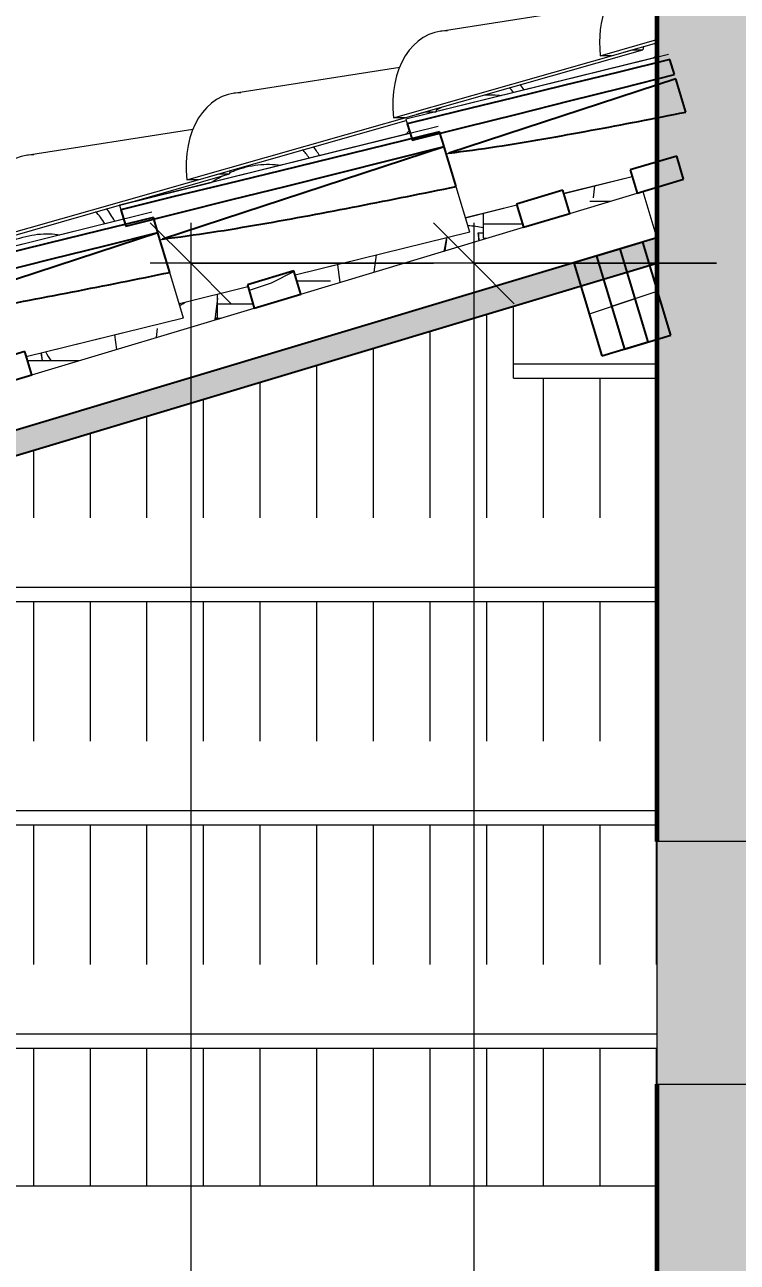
# Model space of a CAD drawing. Header units: millimetres. Extents: x -23755 to 62003, y -3000 to 6760.
# Drawn here: x -20101 to -19220, y 2480 to 4010 of the extents above; entities that cross this region are included whole.
import ezdxf

# ---------------------------------------------------------------- set-up
doc = ezdxf.new("R2010")
doc.units = ezdxf.units.MM
for name, color, linetype, lineweight in [('A-ANNO-DIMS', 211, 'Continuous', 9), ('A-ANNO-DIMS-50', 211, 'Continuous', 9), ('A-DETL-GENF', 92, 'Continuous', 9), ('A-DETL-THIN', 151, 'Continuous', 9), ('A-GENM', 13, 'Continuous', 9), ('A-GLAZ-CURT', 52, 'Continuous', 9), ('A-GLAZ-CWMG', 51, 'Continuous', 9), ('A-ROOF', 132, 'Continuous', 9), ('A-ROOF-PATT', 132, 'Continuous', 9), ('A-WALL', 113, 'Continuous', 25), ('A-WALL-PATT', 111, 'Continuous', 25)]:
    doc.layers.add(name, color=color, linetype=linetype, lineweight=lineweight)
doc.styles.add('@Arial Unicode MS', font='', dxfattribs={"height": 100})
doc.styles.get('@Arial Unicode MS').set_extended_font_data('@Arial Unicode MS')
doc.dimstyles.new('CRT_-__Metros_-_Linha_de_chamada_3_5_mm_1', dxfattribs={"dimscale": 304.8, "dimtxt": 100.584485, "dimasz": 0.328084, "dimexe": 0.164042, "dimexo": 0.0625, "dimgap": 0.082021, "dimtad": 1, "dimlfac": 0.001, "dimrnd": 0.01, "dimzin": 0, "dimdsep": 46, "dimtxsty": '@Arial Unicode MS', "dimblk1": 'OBLIQUE', "dimblk2": 'OBLIQUE', "dimsah": 1, "dimcen": 0.09, "dimdle": 0.164042, "dimazin": 0, "dimtfac": 1, "dimtdec": 4, "dimtix": 1, "dimtmove": 0, "dimatfit": 3, "dimfxl": 0.984252, "dimfxlon": 1, "dimtvp": 1, "dimtolj": 1, "dimtzin": 0, "dimarcsym": 2})
pattern_1 = [(216.87, (-11821.27, 2369.08), (761.9991, 508.00136), [127, -1143]), (206.565, (-11668.87, 2292.88), (-254.0006, -253.9997), [283.981, -283.981]), (198.435, (-11668.87, 2165.88), (-507.99976, -254.0006), [160.644, -642.575])]

# ---------------------------------------------------------------- blocks, each defined once
blk = doc.blocks.new('Rectangular Mullion - Ripa-3920002-A')
at = {"layer": 'A-GLAZ-CWMG'}
for p, q in [((-20097.8, 3594.5), (-20033.7, 3594.5)), ((-20191.2, 3565.7), (-20191.2, 3576.5)), ((-20191.2, 3548.5), (-20191.2, 3565.7)), ((-20151.8, 3565.7), (-20191.2, 3565.7)), ((-20191.2, 3548.5), (-20186.9, 3548.5))]:
    blk.add_line(p, q, dxfattribs=at)
blk = doc.blocks.new('Rectangular Mullion - Ripa-3920003-A')
at = {"layer": 'A-GLAZ-CWMG'}
for p, q in [((-19764.8, 3693), (-19723.2, 3693)), ((-19862.7, 3664.3), (-19862.7, 3676.6)), ((-19862.7, 3647.1), (-19862.7, 3664.3)), ((-19818.8, 3664.3), (-19862.7, 3664.3)), ((-19862.7, 3647.1), (-19858.4, 3647.1))]:
    blk.add_line(p, q, dxfattribs=at)
blk = doc.blocks.new('Rectangular Mullion - Ripa-3920004-A')
at = {"layer": 'A-GLAZ-CWMG'}
for p, q in [((-19402.5, 3791.6), (-19376.5, 3791.6)), ((-19534.1, 3762.9), (-19534.1, 3776.5)), ((-19534.1, 3745.6), (-19534.1, 3762.9)), ((-19485.7, 3762.9), (-19534.1, 3762.9)), ((-19534.1, 3745.6), (-19529.8, 3745.6))]:
    blk.add_line(p, q, dxfattribs=at)
blk = doc.blocks.new('Rectangular Mullion - Terça-3920163-A')
at = {"layer": 'A-GLAZ-CWMG'}
for p, q in [((-19319.7, 2761.9), (-22182.4, 2761.9)), ((-22257.1, 2744.7), (-19319.7, 2744.7))]:
    blk.add_line(p, q, dxfattribs=at)
blk = doc.blocks.new('Rectangular Mullion - Terça-3920164-A')
at = {"layer": 'A-GLAZ-CWMG'}
for p, q in [((-19319.7, 3037.9), (-21262.4, 3037.9)), ((-21337.1, 3020.7), (-19319.7, 3020.7))]:
    blk.add_line(p, q, dxfattribs=at)
blk = doc.blocks.new('Rectangular Mullion - Terça-3920165-A')
at = {"layer": 'A-GLAZ-CWMG'}
for p, q in [((-20417.1, 3313.9), (-20417.1, 3385.5)), ((-20417.1, 3296.7), (-20417.1, 3313.9)), ((-19319.7, 3313.9), (-20417.1, 3313.9)), ((-20417.1, 3296.7), (-19319.7, 3296.7))]:
    blk.add_line(p, q, dxfattribs=at)
blk = doc.blocks.new('Rectangular Mullion - Terça-3920166-A')
at = {"layer": 'A-GLAZ-CWMG'}
for p, q in [((-19497.1, 3589.9), (-19497.1, 3661.5)), ((-19497.1, 3572.7), (-19497.1, 3589.9)), ((-19319.7, 3589.9), (-19497.1, 3589.9)), ((-19497.1, 3572.7), (-19319.7, 3572.7))]:
    blk.add_line(p, q, dxfattribs=at)
blk = doc.blocks.new('Rectangular Mullion - Ripa-3920009-A')
at = {"layer": 'A-GLAZ-CWMG', "lineweight": 25}
for p, q in [((-20101.1, 3605.6), (-20158.6, 3588.3)), ((-20092.5, 3576.8), (-20101.1, 3605.6)), ((-20158.6, 3588.3), (-20150, 3559.6)), ((-20150, 3559.6), (-20092.5, 3576.8))]:
    blk.add_line(p, q, dxfattribs=at)
blk = doc.blocks.new('Rectangular Mullion - Ripa-3920010-A')
at = {"layer": 'A-GLAZ-CWMG'}
h = blk.add_hatch(dxfattribs=at)
h.set_pattern_fill('FP_2', color=256, style=0, pattern_type=2)
h.set_pattern_definition(pattern_1)
h.paths.add_polyline_path([(-19817.3, 3659.4), (-19759.8, 3676.6), (-19768.5, 3705.4), (-19825.9, 3688.1), (-19823.2, 3678.9)])
at = {"layer": 'A-GLAZ-CWMG', "lineweight": 25}
for p, q in [((-19768.5, 3705.4), (-19825.9, 3688.1)), ((-19759.8, 3676.6), (-19768.5, 3705.4)), ((-19825.9, 3688.1), (-19817.3, 3659.4)), ((-19817.3, 3659.4), (-19759.8, 3676.6))]:
    blk.add_line(p, q, dxfattribs=at)
blk = doc.blocks.new('Rectangular Mullion - Ripa-3920011-A')
at = {"layer": 'A-GLAZ-CWMG', "lineweight": 25}
for p, q in [((-19435.8, 3805.2), (-19493.3, 3787.9)), ((-19427.2, 3776.4), (-19435.8, 3805.2)), ((-19493.3, 3787.9), (-19484.6, 3759.2)), ((-19484.6, 3759.2), (-19427.2, 3776.4))]:
    blk.add_line(p, q, dxfattribs=at)
blk = doc.blocks.new('Rectangular Mullion - Caibro-3920096-A')
at = {"layer": 'A-GLAZ-CWMG'}
for p, q in [((-19427.2, 3776.4), (-19344.1, 3801.4)), ((-19336.9, 3803.5), (-19319.7, 3746)), ((-19759.8, 3676.6), (-19484.6, 3759.2)), ((-20092.5, 3576.8), (-19817.3, 3659.4))]:
    blk.add_line(p, q, dxfattribs=at)
blk = doc.blocks.new('Rectangular Mullion - Terça-3920173-A')
at = {"layer": 'A-GLAZ-CWMG'}
h = blk.add_hatch(dxfattribs=at)
h.set_pattern_fill('FP_2', color=256, style=0, pattern_type=2)
h.set_pattern_definition(pattern_1)
h.paths.add_polyline_path([(-19387.9, 3600.3), (-19330.5, 3617.5), (-19364.9, 3732.5), (-19422.4, 3715.2), (-19400.1, 3640.9)])
at = {"layer": 'A-GLAZ-CWMG', "lineweight": 25}
for p, q in [((-19364.9, 3732.5), (-19422.4, 3715.2)), ((-19330.5, 3617.5), (-19364.9, 3732.5)), ((-19422.4, 3715.2), (-19387.9, 3600.3)), ((-19387.9, 3600.3), (-19330.5, 3617.5))]:
    blk.add_line(p, q, dxfattribs=at)
blk = doc.blocks.new('Rectangular Mullion - Ripa-3576484-A')
at = {"layer": 'A-GLAZ-CWMG', "lineweight": 25}
for p, q in [((-19295.2, 3847.3), (-19352.7, 3830.1)), ((-19286.6, 3818.6), (-19295.2, 3847.3)), ((-19352.7, 3830.1), (-19344.1, 3801.4)), ((-19344.1, 3801.4), (-19286.6, 3818.6))]:
    blk.add_line(p, q, dxfattribs=at)
blk = doc.blocks.new('Rectangular Mullion - Terça-3576832-A')
at = {"layer": 'A-GLAZ-CWMG'}
h = blk.add_hatch(dxfattribs=at)
h.set_pattern_fill('FP_2', color=256, style=0, pattern_type=2)
h.set_pattern_definition(pattern_1)
h.paths.add_polyline_path([(-19359.9, 3608.7), (-19302.4, 3625.9), (-19336.9, 3740.9), (-19394.4, 3723.6), (-19369.5, 3640.9)])
at = {"layer": 'A-GLAZ-CWMG', "lineweight": 25}
for p, q in [((-19336.9, 3740.9), (-19394.4, 3723.6)), ((-19302.4, 3625.9), (-19336.9, 3740.9)), ((-19394.4, 3723.6), (-19359.9, 3608.7)), ((-19359.9, 3608.7), (-19302.4, 3625.9))]:
    blk.add_line(p, q, dxfattribs=at)
blk = doc.blocks.new('COLONIAL BASE - COLONIAL BASE-V77-A')
at = {"layer": 'A-GLAZ-CURT'}
blk.add_ellipse((-19827.6, 3573.2), major_axis=(85.3, 0), ratio=0.957826, start_param=1.993763, end_param=2.04273, dxfattribs=at)
blk = doc.blocks.new('COLONIAL BASE - COLONIAL BASE-V78-A')
at = {"layer": 'A-GLAZ-CURT'}
for p, q in [((-19866.1, 3646.3), (-19860.9, 3646.3)), ((-20079.2, 3594.5), (-20080.6, 3603.8)), ((-20079.2, 3594.5), (-20080.5, 3603.8))]:
    blk.add_line(p, q, dxfattribs=at)
blk.add_ellipse((-19969, 3653.5), major_axis=(117.5, 0), ratio=0.957826, start_param=3.5867, end_param=3.69447, dxfattribs=at)
blk = doc.blocks.new('COLONIAL BASE - COLONIAL BASE-V79-A')
at = {"layer": 'A-GLAZ-CURT'}
for p, q in [((-19539.2, 3742.8), (-19540.5, 3752.5)), ((-19540.5, 3752.5), (-19534.1, 3752.5)), ((-19539.4, 3742.8), (-19539.6, 3744.2))]:
    blk.add_line(p, q, dxfattribs=at)
for centre, major_axis, start_param, end_param in [((-19554.7, 3679.3), (85.3, 0), 1.326222, 1.55299), ((-19423.2, 3759.6), (117.5, 0), 3.205466, 3.292074)]:
    blk.add_ellipse(centre, major_axis=major_axis, ratio=0.957826, start_param=start_param, end_param=end_param, dxfattribs=at)
blk = doc.blocks.new('COLONIAL BASE - COLONIAL BASE-V80-A')
at = {"layer": 'A-GLAZ-CURT'}
for p, q in [((-19579.7, 3746.2), (-19581.9, 3730)), ((-19579.7, 3744.2), (-19581.7, 3730.1)), ((-19938.4, 3623), (-19936.9, 3634.3))]:
    blk.add_line(p, q, dxfattribs=at)
blk.add_ellipse((-19696.1, 3759.6), major_axis=(117.5, 0), ratio=0.957826, start_param=6.012334, end_param=6.163975, dxfattribs=at)
blk = doc.blocks.new('COLONIAL BASE - COLONIAL BASE-V81-A')
at = {"layer": 'A-GLAZ-CURT'}
blk.add_line((-19669.1, 3703.8), (-19666.1, 3725.1), dxfattribs=at)
blk = doc.blocks.new('COLONIAL BASE - COLONIAL BASE-V90-A')
at = {"layer": 'A-GLAZ-CURT'}
for p, q in [((-19978.7, 3769.2), (-20337.7, 3680.5)), ((-19904.8, 3647.1), (-20099.2, 3599.1)), ((-20157.5, 3584.7), (-20263.9, 3558.4))]:
    blk.add_line(p, q, dxfattribs=at)
blk = doc.blocks.new('COLONIAL BASE - COLONIAL BASE-V91-A')
at = {"layer": 'A-GLAZ-CURT'}
for p, q in [((-19624.7, 3875.4), (-19983.8, 3786.7)), ((-19550.9, 3753.3), (-19766.8, 3699.9)), ((-19825.2, 3685.5), (-19909.6, 3664.7))]:
    blk.add_line(p, q, dxfattribs=at)
blk = doc.blocks.new('COLONIAL BASE - COLONIAL BASE-V104-A')
at = {"layer": 'A-GLAZ-CURT'}
for p, q in [((-19944, 3777.8), (-20337.7, 3680.5)), ((-19904.8, 3647.1), (-19921.6, 3703.3)), ((-20337.7, 3680.5), (-20335.9, 3674.8)), ((-19904.8, 3647.1), (-20099.2, 3599.1)), ((-20287.6, 3637.6), (-20284.7, 3638.5)), ((-20157.5, 3584.7), (-20263.9, 3558.4))]:
    blk.add_line(p, q, dxfattribs=at)
at = {"layer": 'A-GLAZ-CURT', "lineweight": 25}
for p, q in [((-19936.5, 3752.9), (-19942, 3771.2)), ((-20335.9, 3674.8), (-20329.8, 3654.4))]:
    blk.add_line(p, q, dxfattribs=at)
at = {"layer": 'A-GLAZ-CURT', "lineweight": 25, "flags": 128}
for points in [[(-19942, 3771.2), (-20007.7, 3755.1), (-20073.3, 3739.1), (-20139, 3723), (-20204.6, 3707), (-20270.3, 3690.9), (-20335.9, 3674.8)], [(-20329.8, 3654.4), (-20264.3, 3670.8), (-20198.7, 3687.3), (-20133.2, 3703.7), (-20067.6, 3720.1), (-20002.1, 3736.5), (-19936.5, 3752.9)]]:
    blk.add_lwpolyline(points, dxfattribs=at)
blk = doc.blocks.new('COLONIAL BASE - COLONIAL BASE-V93-A')
at = {"layer": 'A-GLAZ-CURT', "lineweight": 25}
for p, q in [((-22767.2, 2903.2), (-23115.5, 2789.3)), ((-22752.5, 2854.3), (-22767.2, 2903.2))]:
    blk.add_line(p, q, dxfattribs=at)
blk.add_open_spline([(-23115.5, 2789.3), (-23095.1, 2791.8), (-23054.5, 2797.4), (-22993.9, 2807.6), (-22933.4, 2818.5), (-22873, 2830.1), (-22812.7, 2842), (-22772.6, 2850.1), (-22752.5, 2854.3)], degree=3, dxfattribs=at)
blk = doc.blocks.new('COLONIAL BASE - COLONIAL BASE-V105-A')
at = {"layer": 'A-GLAZ-CURT'}
for p, q in [((-19590.1, 3883.9), (-19983.8, 3786.7)), ((-19550.9, 3753.3), (-19567.8, 3809.3)), ((-19983.8, 3786.7), (-19982.1, 3781)), ((-19550.9, 3753.3), (-19766.8, 3699.9)), ((-19933.8, 3743.7), (-19930.9, 3744.7)), ((-19825.2, 3685.5), (-19909.6, 3664.7))]:
    blk.add_line(p, q, dxfattribs=at)
at = {"layer": 'A-GLAZ-CURT', "lineweight": 25}
for p, q in [((-19582.7, 3859.1), (-19588.2, 3877.3)), ((-19982.1, 3781), (-19976, 3760.6))]:
    blk.add_line(p, q, dxfattribs=at)
at = {"layer": 'A-GLAZ-CURT', "lineweight": 25, "flags": 128}
for points in [[(-19588.2, 3877.3), (-19653.8, 3861.3), (-19719.5, 3845.2), (-19785.1, 3829.2), (-19850.8, 3813.1), (-19916.4, 3797.1), (-19982.1, 3781)], [(-19976, 3760.6), (-19910.4, 3777), (-19844.9, 3793.4), (-19779.3, 3809.8), (-19713.8, 3826.3), (-19648.2, 3842.7), (-19582.7, 3859.1)]]:
    blk.add_lwpolyline(points, dxfattribs=at)
blk = doc.blocks.new('COLONIAL BASE - COLONIAL BASE-V106-A')
at = {"layer": 'A-GLAZ-CURT'}
for p, q in [((-19319.7, 3969.5), (-19630, 3892.9)), ((-19350.2, 3821.6), (-19434.5, 3800.8)), ((-19492.8, 3786.4), (-19556.1, 3770.7))]:
    blk.add_line(p, q, dxfattribs=at)
blk = doc.blocks.new('Colonial cumeeira - hip-4041867-A')
at = {"layer": 'A-GENM', "color": 55}
for p, q in [((-19587.5, 4001.5), (-19382, 4033.7)), ((-19645.3, 3894.6), (-19349.7, 3978.7)), ((-19616.3, 3898.9), (-19336.9, 3978.7)), ((-19389.7, 3971.3), (-19319.7, 3991.2)), ((-19360.7, 3975.5), (-19319.7, 3987.3)), ((-19349.7, 3978.7), (-19336.9, 3978.7)), ((-19375.6, 3971.3), (-19389.7, 3971.3)), ((-19843.1, 3924.9), (-19637.6, 3957.1)), ((-19900.8, 3818), (-19605.2, 3902)), ((-19605.2, 3902), (-19592.7, 3902)), ((-19872.9, 3821.9), (-19629.5, 3891.4)), ((-19631.1, 3894.6), (-19645.3, 3894.6)), ((-20098.7, 3848.2), (-19893.1, 3880.4)), ((-20156.4, 3741.3), (-19860.8, 3825.3)), ((-19980, 3787.6), (-19848, 3825.3)), ((-19860.8, 3825.3), (-19848, 3825.3)), ((-19886.7, 3818), (-19900.8, 3818)), ((-20127.4, 3745.5), (-19983.8, 3786.6))]:
    blk.add_line(p, q, dxfattribs=at)
for centre, major_axis, start_param, end_param in [((-19305.7, 3964), (-33.8, 112.5), 0.156025, 1.302313), ((-19561.3, 3887.3), (-33.8, 112.5), 6.078575, 7.585498), ((-19277.8, 3949.3), (-23.8, 79.5), 0.938757, 0.996269), ((-19533.4, 3872.7), (-23.8, 79.5), 5.220804, 5.329398), ((-19533.4, 3872.7), (-28.7, 95.8), 5.119697, 5.209346), ((-19816.8, 3810.6), (-33.8, 112.5), 6.078575, 7.585498), ((-19533.4, 3872.7), (-23.8, 79.5), 0.938757, 0.995651), ((-19788.9, 3796), (-23.8, 79.5), 5.154031, 5.329398), ((-19788.9, 3796), (-28.7, 95.8), 5.067442, 5.209346), ((-20072.4, 3734), (-33.8, 112.5), 6.078575, 7.585498), ((-19788.9, 3796), (-23.8, 79.5), 0.938757, 0.996269), ((-20044.5, 3719.3), (-23.8, 79.5), 5.085435, 5.329398), ((-20044.5, 3719.3), (-28.7, 95.8), 5.012302, 5.209346)]:
    blk.add_ellipse(centre, major_axis=major_axis, ratio=0.691714, start_param=start_param, end_param=end_param, dxfattribs=at)
blk = doc.blocks.new('DIMBLOCK6-A')
at = {"layer": 'A-ANNO-DIMS-50', "lineweight": 18, "transparency": 16777216}
for p, q in [((-19545.9, 3714.7), (-19595.9, 3764.7)), ((-19545.9, 3714.7), (-19495.9, 3664.7)), ((-19545.9, 200), (-19595.9, 250)), ((-19545.9, 200), (-19495.9, 150))]:
    blk.add_line(p, q, dxfattribs=at)
at = {"layer": 'A-ANNO-DIMS-50', "transparency": 16777216}
for p, q in [((-19545.9, 3764.7), (-19545.9, 200)), ((-19245.9, 3714.7), (-19595.9, 3714.7)), ((-19545.9, 3714.7), (-19245.9, 3714.7)), ((-19245.9, 200), (-19595.9, 200)), ((-19545.9, 200), (-19245.9, 200))]:
    blk.add_line(p, q, dxfattribs=at)
at = {"layer": 'A-ANNO-DIMS-50', "color": 0, "transparency": 16777216, "insert": (-19700.7, 1822.1), "char_height": 100, "width": 324.675, "attachment_point": 1, "rotation": 90, "line_spacing_factor": 1.117605, "style": '@Arial Unicode MS'}
blk.add_mtext('3,51', dxfattribs=at)
blk = doc.blocks.new('_Oblique')
at = {"color": 0, "linetype": 'ByBlock', "lineweight": -2}
blk.add_line((-0.5, -0.5), (0.5, 0.5), dxfattribs=at)
blk = doc.blocks.new('DIMBLOCK8-A')
at = {"layer": 'A-ANNO-DIMS-50', "lineweight": 18, "transparency": 16777216}
for p, q in [((-19895.9, 3714.7), (-19945.9, 3764.7)), ((-19895.9, 3714.7), (-19845.9, 3664.7)), ((-19895.9, 0), (-19945.9, 50)), ((-19895.9, 0), (-19845.9, -50))]:
    blk.add_line(p, q, dxfattribs=at)
at = {"layer": 'A-ANNO-DIMS-50', "transparency": 16777216}
for p, q in [((-19895.9, 3764.7), (-19895.9, -50)), ((-19595.9, 3714.7), (-19945.9, 3714.7)), ((-19895.9, 3714.7), (-19595.9, 3714.7)), ((-19595.9, 0), (-19945.9, 0)), ((-19895.9, 0), (-19595.9, 0))]:
    blk.add_line(p, q, dxfattribs=at)
at = {"layer": 'A-ANNO-DIMS-50', "color": 0, "transparency": 16777216, "insert": (-20050.7, 1722.1), "char_height": 100, "width": 324.675, "attachment_point": 1, "rotation": 90, "line_spacing_factor": 1.117605, "style": '@Arial Unicode MS'}
blk.add_mtext('3,71', dxfattribs=at)

msp = doc.modelspace()

# ---------------------------------------------------------------- hatches: boundary and pattern name
at = {"layer": 'A-DETL-GENF'}
h = msp.add_hatch(color=7, dxfattribs=at)
h.paths.add_polyline_path([(-5446.155, -1462.996), (-5299.651, -1462.996), (-5299.651, 100), (-3949.651, 100), (-3949.651, -250), (-3799.651, -250), (-3799.651, 180), (-5299.651, 180), (-5299.651, 200), (-19319.651, 200), (-19319.651, -250), (-19139.651, -250), (-19139.651, 100), (-5479.651, 100), (-5479.651, -1462.996)])
h.paths.add_polyline_path([(-8229.651, 2643.433), (-8229.651, 2900), (-5479.651, 2900), (-5479.651, 2680), (-5299.651, 2680), (-5299.651, 2898), (-3979.651, 2898), (-3979.651, 2680), (-3799.651, 2680), (-3799.651, 3000), (-8369.651, 3000), (-8369.651, 2643.433)])
h.paths.add_polyline_path([(-16725.974, 2700), (-16579.651, 2700), (-16579.651, 3000), (-19319.651, 3000), (-19319.651, 2700), (-19139.651, 2700), (-19139.651, 2900), (-16759.651, 2900), (-16759.651, 2700)])
at = {"layer": 'A-ROOF-PATT'}
msp.add_hatch(color=256, dxfattribs=at).paths.add_polyline_path([(-23119.651, 2574.716), (-19319.651, 3714.716), (-19319.651, 3746.037), (-23119.651, 2606.037), (-23119.651, 2576.809)])
h = msp.add_hatch(dxfattribs=at)
h.set_pattern_fill('FP_3', color=256, style=0, pattern_type=2)
h.set_pattern_definition([(90, (0, 5622.11), (-70, 4e-15), [])])
h.paths.add_polyline_path([(-23119.651, 2574.716), (-22519.451, 2574.716), (-22519.451, 2754.776), (-23112.677, 2576.809)])
h.paths.add_polyline_path([(-19319.651, 2574.716), (-19319.651, 2744.685), (-22257.12, 2744.685), (-22257.12, 2833.475), (-22319.451, 2814.716), (-22319.451, 2574.716), (-19832.011, 2574.716)])
h.paths.add_polyline_path([(-3373.656, 2574.716), (-3799.651, 2702.515), (-3799.651, 2574.716), (-3484.448, 2574.716)])
h.paths.add_polyline_path([(-4792.253, 2574.716), (-3999.651, 2574.716), (-3999.651, 2670), (-5299.651, 2670), (-5299.651, 2574.716)])
h.paths.add_polyline_path([(-21507.636, 2848.13), (-19319.651, 2848.13), (-19319.651, 3020.685), (-21337.12, 3020.685), (-21337.12, 3109.475), (-22185.283, 2855.027), (-22183.214, 2848.13), (-21548.505, 2848.13)])
h.paths.add_polyline_path([(-21098.947, 3124.13), (-19319.651, 3124.13), (-19319.651, 3296.685), (-20417.12, 3296.685), (-20417.12, 3385.475), (-21242.296, 3137.923), (-21238.158, 3124.13), (-21139.816, 3124.13)])
h.paths.add_polyline_path([(-20077.224, 3400.13), (-19319.651, 3400.13), (-19319.651, 3572.685), (-19497.12, 3572.685), (-19497.12, 3661.475), (-20299.308, 3420.819), (-20293.101, 3400.13), (-20118.093, 3400.13)])
h.paths.add_polyline_path([(-20355.743, 3400.13), (-20356.777, 3403.578), (-20368.271, 3400.13), (-20363.307, 3400.13)])
h.paths.add_polyline_path([(-19410.686, 3676.13), (-19413.789, 3686.475), (-19448.271, 3676.13), (-19422.41, 3676.13)])
h.paths.add_polyline_path([(-19319.651, 3683.395), (-19319.651, 3714.716), (-19328.271, 3712.13)])
at = {"layer": 'A-WALL-PATT'}
h = msp.add_hatch(color=256, dxfattribs=at)
h.paths.add_polyline_path([(-19139.651, 200), (-19139.651, 2700), (-19319.651, 2700), (-19319.651, 200), (-19178.109, 200)])
h.paths.add_polyline_path([(-19139.651, 3000), (-19139.651, 6044.391), (-19319.651, 6044.391), (-19319.651, 3000), (-19178.109, 3000)])

# ---------------------------------------------------------------- linework, layer by layer
at = {"layer": 'A-DETL-THIN'}
for p, q in [((-16579.651, 3000), (-19319.651, 3000)), ((-19319.651, 3000), (-19319.651, 2700)), ((-19319.651, 2700), (-19139.651, 2700))]:
    msp.add_line(p, q, dxfattribs=at)
at = {"layer": 'A-GLAZ-CURT'}
for p, q in [((-19305.455, 3972.994), (-19629.967, 3892.853)), ((-19319.651, 3969.488), (-19629.967, 3892.853)), ((-19319.651, 3969.488), (-19629.967, 3892.853)), ((-19319.651, 3969.488), (-19629.967, 3892.853)), ((-19319.651, 3969.488), (-19629.967, 3892.853)), ((-19319.651, 3969.488), (-19629.967, 3892.853)), ((-19319.651, 3969.488), (-19629.967, 3892.853)), ((-19319.651, 3969.488), (-19629.967, 3892.853)), ((-19319.651, 3969.488), (-19629.967, 3892.853)), ((-19319.651, 3969.488), (-19629.967, 3892.853)), ((-19319.651, 3969.488), (-19629.967, 3892.853)), ((-19319.651, 3969.488), (-19629.967, 3892.853)), ((-19319.651, 3969.488), (-19629.967, 3892.853)), ((-19319.651, 3969.488), (-19629.967, 3892.853)), ((-19319.651, 3969.488), (-19629.967, 3892.853)), ((-19319.651, 3969.488), (-19629.967, 3892.853)), ((-19319.651, 3969.488), (-19629.967, 3892.853)), ((-19324.566, 3968.275), (-19629.967, 3892.853)), ((-19629.967, 3892.853), (-19628.255, 3887.145)), ((-19624.725, 3875.379), (-19983.813, 3786.699)), ((-19624.725, 3875.379), (-19983.813, 3786.699)), ((-19579.739, 3849.941), (-19577.009, 3850.834)), ((-19576.58, 3850.974), (-19577.009, 3850.834)), ((-19983.813, 3786.699), (-19870.492, 3814.685)), ((-19350.153, 3821.609), (-19434.474, 3800.786)), ((-19350.153, 3821.609), (-19434.474, 3800.786)), ((-19350.153, 3821.609), (-19434.474, 3800.786)), ((-19350.153, 3821.609), (-19434.474, 3800.786)), ((-19350.153, 3821.609), (-19434.474, 3800.786)), ((-19350.153, 3821.609), (-19434.474, 3800.786)), ((-19350.153, 3821.609), (-19434.474, 3800.786)), ((-19350.153, 3821.609), (-19434.474, 3800.786)), ((-19350.153, 3821.609), (-19434.474, 3800.786)), ((-19350.153, 3821.609), (-19434.474, 3800.786)), ((-19350.153, 3821.609), (-19434.474, 3800.786)), ((-19350.153, 3821.609), (-19434.474, 3800.786)), ((-19350.153, 3821.609), (-19434.474, 3800.786)), ((-19350.153, 3821.609), (-19434.474, 3800.786)), ((-19350.153, 3821.609), (-19434.474, 3800.786)), ((-19350.153, 3821.609), (-19434.474, 3800.786)), ((-19350.153, 3821.609), (-19434.474, 3800.786)), ((-19398.235, 3795.724), (-19396.192, 3810.29)), ((-19430.189, 3801.844), (-19434.474, 3800.786)), ((-19492.795, 3786.383), (-19556.146, 3770.738)), ((-19492.795, 3786.383), (-19556.146, 3770.738)), ((-19492.795, 3786.383), (-19556.146, 3770.738)), ((-19492.795, 3786.383), (-19556.146, 3770.738)), ((-19492.795, 3786.383), (-19556.146, 3770.738)), ((-19492.795, 3786.383), (-19556.146, 3770.738)), ((-19492.795, 3786.383), (-19556.146, 3770.738)), ((-19492.795, 3786.383), (-19556.146, 3770.738)), ((-19492.795, 3786.383), (-19556.146, 3770.738)), ((-19492.795, 3786.383), (-19556.146, 3770.738)), ((-19492.795, 3786.383), (-19556.146, 3770.738)), ((-19492.795, 3786.383), (-19556.146, 3770.738)), ((-19492.795, 3786.383), (-19556.146, 3770.738)), ((-19492.795, 3786.383), (-19556.146, 3770.738)), ((-19492.795, 3786.383), (-19556.146, 3770.738)), ((-19492.795, 3786.383), (-19556.146, 3770.738)), ((-19492.795, 3786.383), (-19556.146, 3770.738)), ((-19492.795, 3786.383), (-19556.146, 3770.738)), ((-19978.745, 3769.182), (-20337.659, 3680.545)), ((-19550.947, 3753.253), (-19766.836, 3699.937)), ((-19700.122, 3716.413), (-19766.836, 3699.937)), ((-19714.493, 3713.021), (-19711.425, 3691.147)), ((-19825.157, 3685.534), (-19909.636, 3664.672)), ((-19825.157, 3685.534), (-19909.636, 3664.672)), ((-19862.671, 3671.482), (-19866.3, 3644.684)), ((-19967.16, 3631.697), (-20099.199, 3599.089)), ((-19990.083, 3626.213), (-19987.571, 3608.303))]:
    msp.add_line(p, q, dxfattribs=at)
at = {"layer": 'A-GLAZ-CURT', "lineweight": 25}
for p, q in [((-19297.94, 3947.944), (-19303.528, 3966.57)), ((-19296.35, 3942.641), (-19577.009, 3850.834)), ((-19284.042, 3901.616), (-19296.35, 3942.641)), ((-19628.255, 3887.145), (-19622.794, 3868.943)), ((-19622.774, 3868.876), (-19622.131, 3866.732))]:
    msp.add_line(p, q, dxfattribs=at)
at = {"layer": 'A-GLAZ-CURT', "lineweight": 25, "flags": 128}
for points in [[(-19303.528, 3966.57), (-19368.475, 3950.691), (-19433.421, 3934.809), (-19498.366, 3918.925), (-19563.311, 3903.037), (-19628.255, 3887.145)], [(-19622.131, 3866.732), (-19557.294, 3882.98), (-19492.456, 3899.224), (-19427.618, 3915.464), (-19362.779, 3931.703), (-19297.94, 3947.944)]]:
    msp.add_lwpolyline(points, dxfattribs=at)
at = {"layer": 'A-GLAZ-CURT'}
msp.add_ellipse((-19968.967, 3759.644), major_axis=(117.5, 0), ratio=0.95782629, start_param=5.24475536, end_param=5.31411237, dxfattribs=at)
for points in [[(-19324.712, 3968.354), (-19323.048, 3969.484), (-19321.374, 3970.57), (-19319.694, 3971.615)], [(-19532.79, 3922.944), (-19525.637, 3923.369), (-19518.571, 3923.086), (-19511.674, 3922.026)], [(-19591.967, 3904.235), (-19589.811, 3905.48), (-19587.644, 3906.663), (-19585.47, 3907.785)], [(-19870.275, 3814.841), (-19865.587, 3817.856), (-19860.845, 3820.563), (-19856.069, 3822.967)]]:
    msp.add_open_spline(points, degree=3, dxfattribs=at)
at = {"layer": 'A-GLAZ-CURT', "lineweight": 25}
msp.add_open_spline([(-19577.009, 3850.834), (-19557.329, 3853.279), (-19518.043, 3858.642), (-19459.374, 3868.473), (-19400.834, 3878.987), (-19342.397, 3890.085), (-19303.485, 3897.724), (-19284.042, 3901.616)], degree=3, dxfattribs=at)
at = {"layer": 'A-GLAZ-CURT'}
for points, knots in [([(-19630.075, 3874.058), (-19629.709, 3874.443), (-19628.265, 3875.951), (-19626.811, 3877.422), (-19625.717, 3878.499)], [-0.8394332702, -0.8394332702, -0.8394332702, -0.8394332702, -0.8345588235, -0.8202447804, -0.8202447804, -0.8202447804, -0.8202447804]), ([(-19847.693, 3826.858), (-19845.687, 3827.714), (-19834.045, 3832.367), (-19812.64, 3837.661), (-19793.712, 3837.436), (-19784.564, 3835.908)], [-0.548284011, -0.548284011, -0.548284011, -0.548284011, -0.526315789, -0.421052632, -0.315789474, -0.315789474, -0.315789474, -0.315789474]), ([(-20142.98, 3728.837), (-20140.662, 3730.356), (-20133.591, 3734.722), (-20121.597, 3740.822), (-20107.024, 3746.276), (-20087.588, 3751.02), (-20070.986, 3751.785), (-20059.622, 3750.175), (-20057.541, 3749.801)], [-0.638470673, -0.638470673, -0.638470673, -0.638470673, -0.611111111, -0.555555556, -0.5, -0.444444444, -0.333333333, -0.308159022, -0.308159022, -0.308159022, -0.308159022])]:
    msp.add_open_spline(points, degree=3, knots=knots, dxfattribs=at)
at = {"layer": 'A-ROOF', "lineweight": 25}
for p, q in [((-19319.651, 3746.037), (-23119.651, 2606.037)), ((-23119.651, 2574.716), (-19319.651, 3714.716))]:
    msp.add_line(p, q, dxfattribs=at)
at = {"layer": 'A-ROOF'}
msp.add_line((-22319.451, 2574.716), (-19319.651, 2574.716), dxfattribs=at)
at = {"layer": 'A-WALL', "lineweight": 60}
for p, q in [((-19319.651, 6044.391), (-19319.651, 3000)), ((-19319.651, 2700), (-19319.651, 200))]:
    msp.add_line(p, q, dxfattribs=at)

# ---------------------------------------------------------------- block references
at = {"layer": 'A-GENM', "color": 7}
msp.add_blockref('Colonial cumeeira - hip-4041867-A', (0, 0), dxfattribs=at)
at = {"layer": 'A-GLAZ-CURT'}
for name, p in [('COLONIAL BASE - COLONIAL BASE-V106-A', (0, 0)), ('COLONIAL BASE - COLONIAL BASE-V106-A', (0, 0)), ('COLONIAL BASE - COLONIAL BASE-V105-A', (0, 0)), ('COLONIAL BASE - COLONIAL BASE-V91-A', (0, 0)), ('COLONIAL BASE - COLONIAL BASE-V91-A', (0, 0)), ('COLONIAL BASE - COLONIAL BASE-V91-A', (0, 0)), ('COLONIAL BASE - COLONIAL BASE-V91-A', (0, 0)), ('COLONIAL BASE - COLONIAL BASE-V91-A', (0, 0)), ('COLONIAL BASE - COLONIAL BASE-V91-A', (0, 0)), ('COLONIAL BASE - COLONIAL BASE-V91-A', (0, 0)), ('COLONIAL BASE - COLONIAL BASE-V91-A', (0, 0)), ('COLONIAL BASE - COLONIAL BASE-V91-A', (0, 0)), ('COLONIAL BASE - COLONIAL BASE-V91-A', (0, 0)), ('COLONIAL BASE - COLONIAL BASE-V91-A', (0, 0)), ('COLONIAL BASE - COLONIAL BASE-V91-A', (0, 0)), ('COLONIAL BASE - COLONIAL BASE-V91-A', (0, 0)), ('COLONIAL BASE - COLONIAL BASE-V91-A', (0, 0)), ('COLONIAL BASE - COLONIAL BASE-V91-A', (0, 0)), ('COLONIAL BASE - COLONIAL BASE-V91-A', (0, 0)), ('COLONIAL BASE - COLONIAL BASE-V91-A', (0, 0)), ('COLONIAL BASE - COLONIAL BASE-V91-A', (0, 0)), ('COLONIAL BASE - COLONIAL BASE-V93-A', (3184.615, 955.385)), ('COLONIAL BASE - COLONIAL BASE-V104-A', (0, 0)), ('COLONIAL BASE - COLONIAL BASE-V90-A', (0, 0)), ('COLONIAL BASE - COLONIAL BASE-V90-A', (0, 0)), ('COLONIAL BASE - COLONIAL BASE-V90-A', (0, 0)), ('COLONIAL BASE - COLONIAL BASE-V90-A', (0, 0)), ('COLONIAL BASE - COLONIAL BASE-V90-A', (0, 0)), ('COLONIAL BASE - COLONIAL BASE-V90-A', (0, 0)), ('COLONIAL BASE - COLONIAL BASE-V90-A', (0, 0)), ('COLONIAL BASE - COLONIAL BASE-V90-A', (0, 0)), ('COLONIAL BASE - COLONIAL BASE-V90-A', (0, 0)), ('COLONIAL BASE - COLONIAL BASE-V90-A', (0, 0)), ('COLONIAL BASE - COLONIAL BASE-V90-A', (0, 0)), ('COLONIAL BASE - COLONIAL BASE-V90-A', (0, 0)), ('COLONIAL BASE - COLONIAL BASE-V90-A', (0, 0)), ('COLONIAL BASE - COLONIAL BASE-V90-A', (0, 0)), ('COLONIAL BASE - COLONIAL BASE-V90-A', (0, 0)), ('COLONIAL BASE - COLONIAL BASE-V90-A', (0, 0)), ('COLONIAL BASE - COLONIAL BASE-V90-A', (0, 0)), ('COLONIAL BASE - COLONIAL BASE-V90-A', (0, 0)), ('COLONIAL BASE - COLONIAL BASE-V90-A', (0, 0)), ('COLONIAL BASE - COLONIAL BASE-V90-A', (0, 0)), ('COLONIAL BASE - COLONIAL BASE-V93-A', (2830.769, 849.231)), ('COLONIAL BASE - COLONIAL BASE-V79-A', (0, 0)), ('COLONIAL BASE - COLONIAL BASE-V80-A', (0, 0)), ('COLONIAL BASE - COLONIAL BASE-V81-A', (0, 0)), ('COLONIAL BASE - COLONIAL BASE-V78-A', (0, 0)), ('COLONIAL BASE - COLONIAL BASE-V77-A', (0, 0))]:
    msp.add_blockref(name, p, dxfattribs=at)
at = {"layer": 'A-GLAZ-CWMG'}
for name in ['Rectangular Mullion - Ripa-3576484-A', 'Rectangular Mullion - Caibro-3920096-A', 'Rectangular Mullion - Ripa-3920011-A', 'Rectangular Mullion - Ripa-3920004-A', 'Rectangular Mullion - Terça-3920173-A', 'Rectangular Mullion - Terça-3576832-A', 'Rectangular Mullion - Ripa-3920010-A', 'Rectangular Mullion - Ripa-3920003-A', 'Rectangular Mullion - Terça-3920166-A', 'Rectangular Mullion - Ripa-3920002-A', 'Rectangular Mullion - Ripa-3920009-A', 'Rectangular Mullion - Terça-3920165-A', 'Rectangular Mullion - Terça-3920164-A', 'Rectangular Mullion - Terça-3920163-A']:
    msp.add_blockref(name, (0, 0), dxfattribs=at)

# ---------------------------------------------------------------- dimensions: what is measured, and where the dimension line sits
at = {"layer": 'A-ANNO-DIMS'}
for base, p1, p2, override, picture, middle in [((-19895.872, 0), (-19595.872, 3714.716), (-19595.872, 0), {"dimpost": '<>', "dimfxl": 3714.716322}, 'DIMBLOCK8-A', (-19971.964, 1857.358)), ((-19545.872, 200), (-19245.872, 3714.716), (-19245.872, 200), {"dimpost": '<>', "dimfxl": 3514.716322}, 'DIMBLOCK6-A', (-19621.964, 1957.358))]:
    dim = msp.add_linear_dim(base=base, p1=p1, p2=p2, angle=90, dimstyle='CRT_-__Metros_-_Linha_de_chamada_3_5_mm_1', override=override, dxfattribs=at)
    dim.commit()
    dim.dimension.update_dxf_attribs({"geometry": picture, "text_midpoint": middle})

doc.saveas('drawing.dxf')
